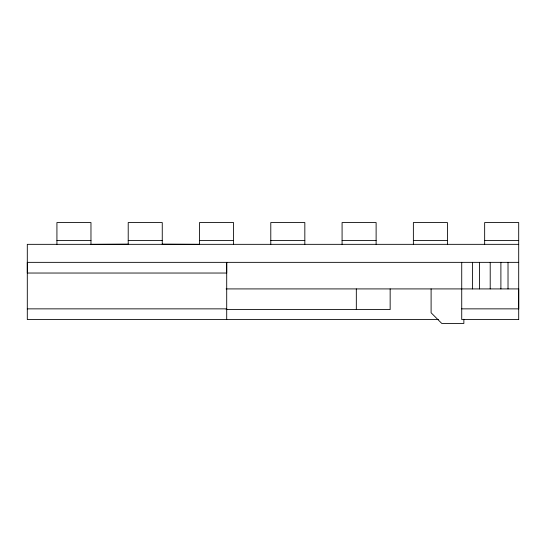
<?xml version="1.0" encoding="UTF-8"?>
<svg xmlns="http://www.w3.org/2000/svg" width="546" height="546" viewBox="0 0 546 546"><rect width="100%" height="100%" fill="white"/><g stroke="black" fill="none" stroke-linecap="round" stroke-linejoin="round"><path stroke-width="0.82" d="M461.725 262.353L461.725 319.54L518.7 319.526M128.214 244.158L90.97 244.335L90.97 222.543L56.927 222.543L56.927 244.335M56.927 240.561L90.97 240.561M128.214 240.561L162.258 240.561M199.502 240.561L233.545 240.561M270.789 240.561L304.832 240.561M342.083 240.561L376.119 240.561M413.37 240.561L447.413 240.561M484.657 240.561L518.7 240.561M518.7 244.335L27.3 244.335L27.3 319.54L438.506 319.54M518.7 262.353L27.3 262.353L27.3 273.034L226.706 273.034L226.706 262.353L226.706 319.54M226.092 288.916L518.7 288.916L518.7 308.859L461.725 308.859M27.3 308.859L226.706 308.859M226.092 309.568L390.151 309.568L390.151 288.916M162.258 244.158L199.502 244.335L199.502 222.543L233.545 222.543L233.545 244.335M518.7 319.54L518.7 222.543L484.657 222.543L484.657 244.335M508.019 262.353L508.019 288.916M500.894 262.353L500.894 288.916M490.212 262.353L490.212 288.916M479.531 262.353L479.531 288.916M472.406 262.353L472.406 288.916M463.861 319.246L463.861 323.457L441.782 323.457L431.101 312.776L431.101 288.916M447.413 244.335L447.413 222.543L413.37 222.543L413.37 244.335M376.119 244.335L376.119 222.543L342.083 222.543L342.083 244.335M356.326 288.916L356.326 309.568M304.832 244.335L304.832 222.543L270.789 222.543L270.789 244.335M162.258 244.335L162.258 222.543L128.214 222.543L128.214 244.335"/></g></svg>
